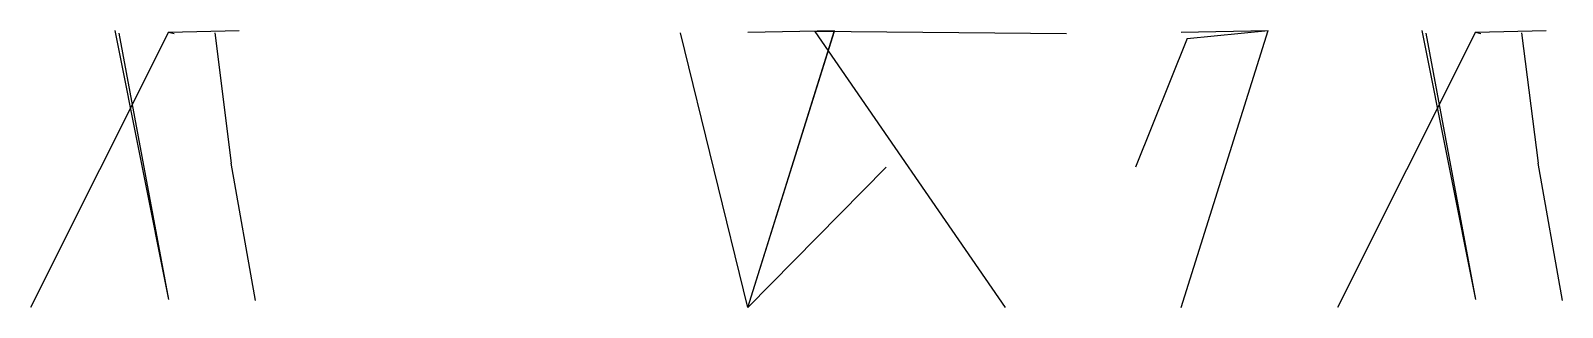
# Model space of a CAD drawing. Header units: metres. Extents: x 5 to 27.1, y 0.5 to 4.5.
import ezdxf

# ---------------------------------------------------------------- set-up
doc = ezdxf.new("R2010")
doc.units = ezdxf.units.M

msp = doc.modelspace()

# ---------------------------------------------------------------- linework, layer by layer
at = {"layer": 'MCD_Layer_0'}
for p, q in [((6.991337, 4.477135), (5, 0.5)), ((6.996995, 0.615148), (6.221957, 4.499764)), ((6.996995, 0.615148), (6.278529, 4.460753)), ((6.991337, 4.477135), (8.011049, 4.5)), ((6.991337, 4.477135), (7.070538, 4.460517)), ((7.658888, 4.46971), (7.896491, 2.583974)), ((15.356024, 0.5), (14.383238, 4.468933)), ((15.356024, 0.5), (16.611325, 4.5)), ((15.356024, 4.476578), (16.611325, 4.5)), ((15.356024, 0.5), (16.611325, 4.492233)), ((19.078241, 0.5), (16.331722, 4.486044)), ((19.957826, 4.454128), (16.331722, 4.486044)), ((21.616018, 0.5), (22.874156, 4.5)), ((21.616018, 4.476337), (22.874156, 4.5)), ((21.703389, 4.384962), (22.874156, 4.5)), ((25.865494, 4.477135), (23.874156, 0.5)), ((25.871151, 0.615148), (25.096113, 4.499764)), ((25.871151, 0.615148), (25.152685, 4.460753)), ((25.865494, 4.477135), (26.885206, 4.5)), ((25.865494, 4.477135), (25.944695, 4.460517)), ((26.533044, 4.46971), (26.770647, 2.583974)), ((21.703389, 4.384962), (20.957826, 2.527364)), ((8.247238, 0.601712), (7.896491, 2.583974)), ((15.356024, 0.5), (17.354021, 2.527366)), ((27.121394, 0.601712), (26.770647, 2.583974))]:
    msp.add_line(p, q, dxfattribs=at)

doc.saveas('drawing.dxf')
